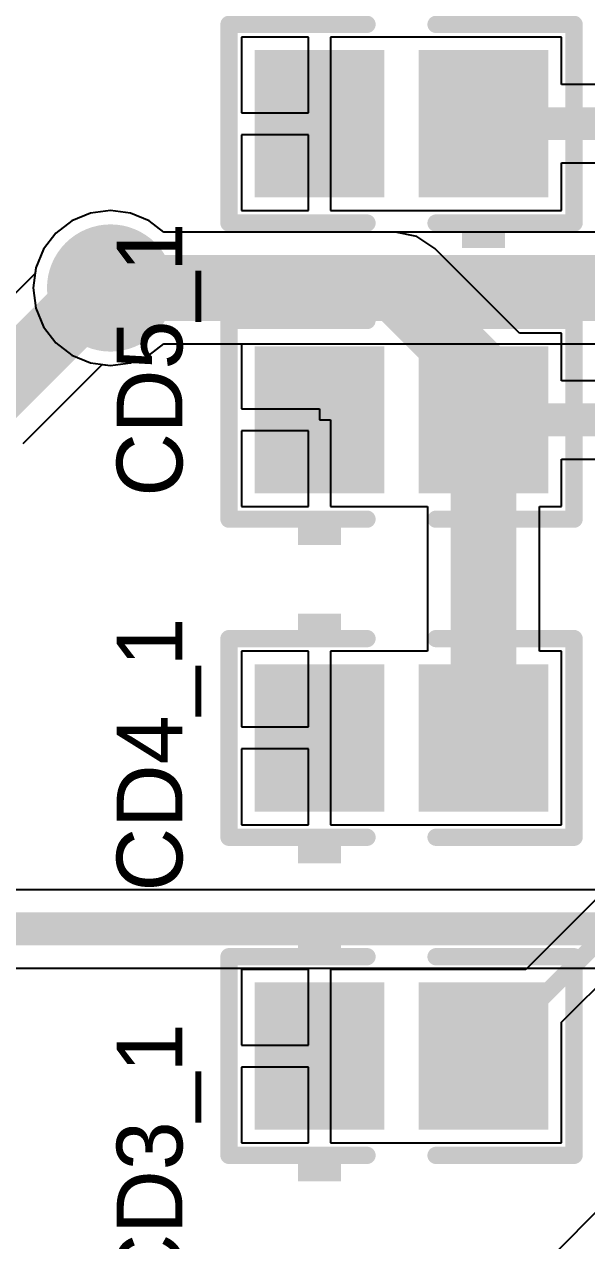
# Model space of a CAD drawing. Header units: millimetres. Extents: x 0.67 to 7.75, y 0.64 to 6.06.
# Drawn here: x 2.046 to 2.302, y 1.931 to 2.485 of the extents above; entities that cross this region are included whole.
import ezdxf

# ---------------------------------------------------------------- set-up
doc = ezdxf.new("R2010")
doc.units = ezdxf.units.MM
doc.header["$MEASUREMENT"] = 0
for name, color, linetype in [('BottomLayer', 5, 'Continuous'), ('BottomSolder', 6, 'Continuous'), ('MultiLayer', 9, 'Continuous'), ('TopLayer', 1, 'Continuous'), ('TopOverlay', 2, 'Continuous'), ('TopPaste', 8, 'Continuous'), ('TopSolder', 216, 'Continuous'), ('ViaHoleLayer', 16, 'Continuous')]:
    doc.layers.add(name, color=color, linetype=linetype)

# ---------------------------------------------------------------- blocks, each defined once
blk = doc.blocks.new('CC2012_0805_58')
at = {"layer": 'TopLayer'}
for points in [[(-0.06299, -0.02953), (-0.01181, -0.02953), (-0.06299, 0.02953), (-0.01181, 0.02953)], [(0.01181, -0.02953), (0.06299, -0.02953), (0.01181, 0.02953), (0.06299, 0.02953)]]:
    blk.add_solid(points, dxfattribs=at)
at = {"layer": 'TopOverlay', "const_width": 0.00787}
for points in [[(-0.07874, -0.04528), (-0.07874, 0.04528)], [(-0.07874, 0.04528), (-0.01575, 0.04528)], [(0.01575, 0.04528), (0.07874, 0.04528)], [(0.07874, -0.04528), (0.07874, 0.04528)], [(-0.07874, -0.04528), (-0.01575, -0.04528)], [(0.01575, -0.04528), (0.07874, -0.04528)]]:
    blk.add_lwpolyline(points, dxfattribs=at)
at = {"layer": 'TopOverlay', "const_width": 0.00394}
for points in [[(-0.08071, 0.04528, 1), (-0.07677, 0.04528, 1)], [(-0.08071, 0.04528, 1), (-0.07677, 0.04528, 1)], [(-0.01772, 0.04528, 1), (-0.01378, 0.04528, 1)], [(0.01378, 0.04528, 1), (0.01772, 0.04528, 1)], [(0.07677, 0.04528, 1), (0.08071, 0.04528, 1)], [(0.07677, 0.04528, 1), (0.08071, 0.04528, 1)], [(-0.08071, -0.04528, 1), (-0.07677, -0.04528, 1)], [(-0.08071, -0.04528, 1), (-0.07677, -0.04528, 1)], [(-0.01772, -0.04528, 1), (-0.01378, -0.04528, 1)], [(0.01378, -0.04528, 1), (0.01772, -0.04528, 1)], [(0.07677, -0.04528, 1), (0.08071, -0.04528, 1)], [(0.07677, -0.04528, 1), (0.08071, -0.04528, 1)]]:
    blk.add_lwpolyline(points, format="xyb", close=True, dxfattribs=at)
at = {"layer": 'TopOverlay'}
for points in [[(-0.04726, 0.04882), (-0.02757, 0.04882), (-0.04726, 0.05669), (-0.02757, 0.05669)], [(-0.04724, -0.05707), (-0.02756, -0.05707), (-0.04724, -0.0492), (-0.02756, -0.0492)]]:
    blk.add_solid(points, dxfattribs=at)
at = {"layer": 'TopPaste'}
for points in [[(-0.06299, -0.02953), (-0.01181, -0.02953), (-0.06299, 0.02953), (-0.01181, 0.02953)], [(0.01181, -0.02953), (0.06299, -0.02953), (0.01181, 0.02953), (0.06299, 0.02953)]]:
    blk.add_solid(points, dxfattribs=at)
at = {"layer": 'TopSolder'}
for points in [[(-0.06699, -0.03353), (-0.00781, -0.03353), (-0.06699, 0.03353), (-0.00781, 0.03353)], [(0.00781, -0.03353), (0.06699, -0.03353), (0.00781, 0.03353), (0.06699, 0.03353)]]:
    blk.add_solid(points, dxfattribs=at)
blk = doc.blocks.new('CC2012_0805_59')
at = {"layer": 'TopLayer'}
for points in [[(-0.06299, -0.02953), (-0.01181, -0.02953), (-0.06299, 0.02953), (-0.01181, 0.02953)], [(0.01181, -0.02953), (0.06299, -0.02953), (0.01181, 0.02953), (0.06299, 0.02953)]]:
    blk.add_solid(points, dxfattribs=at)
at = {"layer": 'TopOverlay', "const_width": 0.00787}
for points in [[(-0.07874, -0.04528), (-0.07874, 0.04528)], [(-0.07874, 0.04528), (-0.01575, 0.04528)], [(0.01575, 0.04528), (0.07874, 0.04528)], [(0.07874, -0.04528), (0.07874, 0.04528)], [(-0.07874, -0.04528), (-0.01575, -0.04528)], [(0.01575, -0.04528), (0.07874, -0.04528)]]:
    blk.add_lwpolyline(points, dxfattribs=at)
at = {"layer": 'TopOverlay', "const_width": 0.00394}
for points in [[(-0.08071, 0.04528, 1), (-0.07677, 0.04528, 1)], [(-0.08071, 0.04528, 1), (-0.07677, 0.04528, 1)], [(-0.01772, 0.04528, 1), (-0.01378, 0.04528, 1)], [(0.01378, 0.04528, 1), (0.01772, 0.04528, 1)], [(0.07677, 0.04528, 1), (0.08071, 0.04528, 1)], [(0.07677, 0.04528, 1), (0.08071, 0.04528, 1)], [(-0.08071, -0.04528, 1), (-0.07677, -0.04528, 1)], [(-0.08071, -0.04528, 1), (-0.07677, -0.04528, 1)], [(-0.01772, -0.04528, 1), (-0.01378, -0.04528, 1)], [(0.01378, -0.04528, 1), (0.01772, -0.04528, 1)], [(0.07677, -0.04528, 1), (0.08071, -0.04528, 1)], [(0.07677, -0.04528, 1), (0.08071, -0.04528, 1)]]:
    blk.add_lwpolyline(points, format="xyb", close=True, dxfattribs=at)
at = {"layer": 'TopOverlay'}
for points in [[(-0.04724, 0.04882), (-0.02756, 0.04882), (-0.04724, 0.05669), (-0.02756, 0.05669)], [(-0.04725, -0.05709), (-0.02756, -0.05709), (-0.04725, -0.04921), (-0.02756, -0.04921)]]:
    blk.add_solid(points, dxfattribs=at)
at = {"layer": 'TopPaste'}
for points in [[(-0.06299, -0.02953), (-0.01181, -0.02953), (-0.06299, 0.02953), (-0.01181, 0.02953)], [(0.01181, -0.02953), (0.06299, -0.02953), (0.01181, 0.02953), (0.06299, 0.02953)]]:
    blk.add_solid(points, dxfattribs=at)
at = {"layer": 'TopSolder'}
for points in [[(-0.06699, -0.03353), (-0.00781, -0.03353), (-0.06699, 0.03353), (-0.00781, 0.03353)], [(0.00781, -0.03353), (0.06699, -0.03353), (0.00781, 0.03353), (0.06699, 0.03353)]]:
    blk.add_solid(points, dxfattribs=at)
blk = doc.blocks.new('CC2012_0805_60')
at = {"layer": 'TopLayer'}
for points in [[(-0.06299, -0.02953), (-0.01181, -0.02953), (-0.06299, 0.02953), (-0.01181, 0.02953)], [(0.01181, -0.02953), (0.06299, -0.02953), (0.01181, 0.02953), (0.06299, 0.02953)]]:
    blk.add_solid(points, dxfattribs=at)
at = {"layer": 'TopOverlay', "const_width": 0.00787}
for points in [[(-0.07874, -0.04528), (-0.07874, 0.04528)], [(-0.07874, 0.04528), (-0.01575, 0.04528)], [(0.01575, 0.04528), (0.07874, 0.04528)], [(0.07874, -0.04528), (0.07874, 0.04528)], [(-0.07874, -0.04528), (-0.01575, -0.04528)], [(0.01575, -0.04528), (0.07874, -0.04528)]]:
    blk.add_lwpolyline(points, dxfattribs=at)
at = {"layer": 'TopOverlay', "const_width": 0.00394}
for points in [[(-0.08071, 0.04528, 1), (-0.07677, 0.04528, 1)], [(-0.08071, 0.04528, 1), (-0.07677, 0.04528, 1)], [(-0.01772, 0.04528, 1), (-0.01378, 0.04528, 1)], [(0.01378, 0.04528, 1), (0.01772, 0.04528, 1)], [(0.07677, 0.04528, 1), (0.08071, 0.04528, 1)], [(0.07677, 0.04528, 1), (0.08071, 0.04528, 1)], [(-0.08071, -0.04528, 1), (-0.07677, -0.04528, 1)], [(-0.08071, -0.04528, 1), (-0.07677, -0.04528, 1)], [(-0.01772, -0.04528, 1), (-0.01378, -0.04528, 1)], [(0.01378, -0.04528, 1), (0.01772, -0.04528, 1)], [(0.07677, -0.04528, 1), (0.08071, -0.04528, 1)], [(0.07677, -0.04528, 1), (0.08071, -0.04528, 1)]]:
    blk.add_lwpolyline(points, format="xyb", close=True, dxfattribs=at)
at = {"layer": 'TopOverlay'}
for points in [[(-0.04724, 0.04882), (-0.02756, 0.04882), (-0.04724, 0.05669), (-0.02756, 0.05669)], [(-0.04724, -0.05709), (-0.02756, -0.05709), (-0.04724, -0.04921), (-0.02756, -0.04921)]]:
    blk.add_solid(points, dxfattribs=at)
at = {"layer": 'TopPaste'}
for points in [[(-0.06299, -0.02953), (-0.01181, -0.02953), (-0.06299, 0.02953), (-0.01181, 0.02953)], [(0.01181, -0.02953), (0.06299, -0.02953), (0.01181, 0.02953), (0.06299, 0.02953)]]:
    blk.add_solid(points, dxfattribs=at)
at = {"layer": 'TopSolder'}
for points in [[(-0.06699, -0.03353), (-0.00781, -0.03353), (-0.06699, 0.03353), (-0.00781, 0.03353)], [(0.00781, -0.03353), (0.06699, -0.03353), (0.00781, 0.03353), (0.06699, 0.03353)]]:
    blk.add_solid(points, dxfattribs=at)
blk = doc.blocks.new('CC2012_0805_62')
at = {"layer": 'TopLayer'}
for points in [[(-0.06299, -0.02953), (-0.01181, -0.02953), (-0.06299, 0.02953), (-0.01181, 0.02953)], [(0.01181, -0.02953), (0.06299, -0.02953), (0.01181, 0.02953), (0.06299, 0.02953)]]:
    blk.add_solid(points, dxfattribs=at)
at = {"layer": 'TopOverlay', "const_width": 0.00787}
for points in [[(-0.07874, 0.04528), (-0.07874, -0.04528)], [(-0.01575, 0.04528), (-0.07874, 0.04528)], [(0.07874, 0.04528), (0.01575, 0.04528)], [(0.07874, 0.04528), (0.07874, -0.04528)], [(-0.01575, -0.04528), (-0.07874, -0.04528)], [(0.07874, -0.04528), (0.01575, -0.04528)]]:
    blk.add_lwpolyline(points, dxfattribs=at)
at = {"layer": 'TopOverlay', "const_width": 0.00394}
for points in [[(-0.08071, 0.04528, 1), (-0.07677, 0.04528, 1)], [(-0.08071, 0.04528, 1), (-0.07677, 0.04528, 1)], [(-0.01772, 0.04528, 1), (-0.01378, 0.04528, 1)], [(0.01378, 0.04528, 1), (0.01772, 0.04528, 1)], [(0.07677, 0.04528, 1), (0.08071, 0.04528, 1)], [(0.07677, 0.04528, 1), (0.08071, 0.04528, 1)], [(-0.08071, -0.04528, 1), (-0.07677, -0.04528, 1)], [(-0.08071, -0.04528, 1), (-0.07677, -0.04528, 1)], [(-0.01772, -0.04528, 1), (-0.01378, -0.04528, 1)], [(0.01378, -0.04528, 1), (0.01772, -0.04528, 1)], [(0.07677, -0.04528, 1), (0.08071, -0.04528, 1)], [(0.07677, -0.04528, 1), (0.08071, -0.04528, 1)]]:
    blk.add_lwpolyline(points, format="xyb", close=True, dxfattribs=at)
at = {"layer": 'TopOverlay'}
for points in [[(-0.04726, 0.04882), (-0.02757, 0.04882), (-0.04726, 0.05669), (-0.02757, 0.05669)], [(-0.04725, -0.05707), (-0.02756, -0.05707), (-0.04725, -0.0492), (-0.02756, -0.0492)]]:
    blk.add_solid(points, dxfattribs=at)
at = {"layer": 'TopPaste'}
for points in [[(-0.06299, -0.02953), (-0.01181, -0.02953), (-0.06299, 0.02953), (-0.01181, 0.02953)], [(0.01181, -0.02953), (0.06299, -0.02953), (0.01181, 0.02953), (0.06299, 0.02953)]]:
    blk.add_solid(points, dxfattribs=at)
at = {"layer": 'TopSolder'}
for points in [[(-0.06699, -0.03353), (-0.00781, -0.03353), (-0.06699, 0.03353), (-0.00781, 0.03353)], [(0.00781, -0.03353), (0.06699, -0.03353), (0.00781, 0.03353), (0.06699, 0.03353)]]:
    blk.add_solid(points, dxfattribs=at)

msp = doc.modelspace()

# ---------------------------------------------------------------- linework, layer by layer
at = {"layer": 'BottomLayer'}
for p, q in [((2.06735, 2.39557), (2.06004, 2.38996)), ((2.07586, 2.3991), (2.06735, 2.39557)), ((2.085, 2.4003), (2.07586, 2.3991)), ((2.09414, 2.3991), (2.085, 2.4003)), ((2.10265, 2.39557), (2.09414, 2.3991)), ((2.10927, 2.39049), (2.10265, 2.39557)), ((2.06004, 2.38996), (2.05443, 2.38265)), ((3.241, 2.39049), (2.10927, 2.39049)), ((2.05443, 2.38265), (2.0509, 2.37414)), ((2.0509, 2.37414), (2.05057, 2.37162)), ((2.05057, 2.37162), (2.00914, 2.33019)), ((2.09414, 2.3309), (2.10265, 2.33443)), ((2.10265, 2.33443), (2.10927, 2.33951)), ((2.10927, 2.33951), (3.20453, 2.33951)), ((2.04519, 2.29414), (2.08124, 2.33019)), ((2.08124, 2.33019), (2.085, 2.3297)), ((2.085, 2.3297), (2.09414, 2.3309)), ((2.36327, 2.0907), (1.92157, 2.0907)), ((1.92157, 2.05502), (2.37543, 2.05502))]:
    msp.add_line(p, q, dxfattribs=at)
for points, const_width in [([(2.0725, 2.365, 1), (2.0975, 2.365, 1)], 0.025), ([(2.0775, 2.37, 1), (2.0925, 2.37, 1)], 0.015), ([(2.0775, 2.37, 1), (2.0925, 2.37, 1)], 0.015), ([(2.0775, 2.365, 1), (2.0925, 2.365, 1)], 0.015), ([(2.0775, 2.365, 1), (2.0925, 2.365, 1)], 0.015)]:
    msp.add_lwpolyline(points, format="xyb", close=True, dxfattribs=dict(at, const_width=const_width))
for points, const_width in [([(2.01, 2.295), (2.085, 2.37)], 0.03), ([(2.085, 2.365), (2.085, 2.37)], 0.03), ([(2.085, 2.365), (3.241, 2.365)], 0.03), ([(1.89114, 2.07286), (2.564, 2.07286)], 0.015)]:
    msp.add_lwpolyline(points, dxfattribs=dict(at, const_width=const_width))
at = {"layer": 'BottomSolder', "const_width": 0.029}
msp.add_lwpolyline([(2.0705, 2.365, 1), (2.0995, 2.365, 1)], format="xyb", close=True, dxfattribs=at)
at = {"layer": 'MultiLayer', "const_width": 0.025}
msp.add_lwpolyline([(2.0725, 2.365, 1), (2.0975, 2.365, 1)], format="xyb", close=True, dxfattribs=at)
at = {"layer": 'TopLayer'}
for p, q in [((2.17539, 2.47941), (2.1448, 2.47941)), ((2.1448, 2.47941), (2.1448, 2.44489)), ((2.17539, 2.44489), (2.17539, 2.47941)), ((2.21461, 2.47941), (2.18539, 2.47941)), ((2.18539, 2.47941), (2.18539, 2.43989)), ((2.21598, 2.47941), (2.21461, 2.47941)), ((2.21961, 2.47941), (2.21598, 2.47941)), ((2.22098, 2.47941), (2.21961, 2.47941)), ((2.29079, 2.47941), (2.22098, 2.47941)), ((2.29079, 2.45773), (2.29079, 2.47941)), ((2.36857, 2.45773), (2.29079, 2.45773)), ((2.1448, 2.44489), (2.17539, 2.44489)), ((2.18539, 2.43989), (2.18539, 2.40036)), ((2.17539, 2.43489), (2.1448, 2.43489)), ((2.1448, 2.43489), (2.1448, 2.40036)), ((2.17539, 2.40036), (2.17539, 2.43489)), ((2.29079, 2.40036), (2.29079, 2.42204)), ((2.29079, 2.42204), (2.3528, 2.42204)), ((2.06735, 2.39557), (2.06004, 2.38996)), ((2.07586, 2.3991), (2.06735, 2.39557)), ((2.085, 2.4003), (2.07586, 2.3991)), ((2.09414, 2.3991), (2.085, 2.4003)), ((2.10265, 2.39557), (2.09414, 2.3991)), ((2.10927, 2.39049), (2.10265, 2.39557)), ((2.1448, 2.40036), (2.17539, 2.40036)), ((2.18539, 2.40036), (2.21461, 2.40036)), ((2.21461, 2.40036), (2.21598, 2.40036)), ((2.21598, 2.40036), (2.21961, 2.40036)), ((2.21961, 2.40036), (2.22098, 2.40036)), ((2.22098, 2.40036), (2.29079, 2.40036)), ((2.06004, 2.38996), (2.05443, 2.38265)), ((2.215, 2.39049), (2.10927, 2.39049)), ((2.22475, 2.38855), (2.215, 2.39049)), ((2.23302, 2.38302), (2.22475, 2.38855)), ((2.05443, 2.38265), (2.0509, 2.37414)), ((2.27163, 2.34441), (2.23302, 2.38302)), ((2.0509, 2.37414), (2.0497, 2.365)), ((2.0497, 2.365), (2.0509, 2.35586)), ((2.0509, 2.35586), (2.05443, 2.34735)), ((2.05443, 2.34735), (2.06004, 2.34004)), ((2.06004, 2.34004), (2.06735, 2.33443)), ((2.29079, 2.34441), (2.27163, 2.34441)), ((2.29079, 2.32273), (2.29079, 2.34441)), ((2.06735, 2.33443), (2.07586, 2.3309)), ((2.09414, 2.3309), (2.10265, 2.33443)), ((2.10265, 2.33443), (2.10927, 2.33951)), ((2.10927, 2.33951), (2.1448, 2.33951)), ((2.1448, 2.33951), (2.1448, 2.30989)), ((2.07586, 2.3309), (2.085, 2.3297)), ((2.085, 2.3297), (2.09414, 2.3309)), ((2.3302, 2.32273), (2.29079, 2.32273)), ((2.1448, 2.30989), (2.18039, 2.30989)), ((2.18039, 2.30989), (2.18039, 2.30489)), ((2.18039, 2.30489), (2.18539, 2.30489)), ((2.18539, 2.30489), (2.18539, 2.26536)), ((2.17539, 2.29989), (2.1448, 2.29989)), ((2.1448, 2.29989), (2.1448, 2.26536)), ((2.17539, 2.26536), (2.17539, 2.29989)), ((2.29079, 2.26536), (2.29079, 2.28704)), ((2.29079, 2.28704), (2.32281, 2.28704)), ((2.1448, 2.26536), (2.17539, 2.26536)), ((2.18539, 2.26536), (2.21598, 2.26536)), ((2.21598, 2.26536), (2.21598, 2.26536)), ((2.21598, 2.26536), (2.21961, 2.26536)), ((2.21961, 2.26536), (2.21961, 2.26536)), ((2.21961, 2.26536), (2.22098, 2.26536)), ((2.22098, 2.26536), (2.22971, 2.26536)), ((2.22971, 2.26536), (2.22971, 2.19941)), ((2.28069, 2.19941), (2.28069, 2.26536)), ((2.28069, 2.26536), (2.29079, 2.26536)), ((2.17539, 2.19941), (2.1448, 2.19941)), ((2.1448, 2.19941), (2.1448, 2.16489)), ((2.17539, 2.16489), (2.17539, 2.19941)), ((2.21461, 2.19941), (2.18539, 2.19941)), ((2.18539, 2.19941), (2.18539, 2.15989)), ((2.21598, 2.19941), (2.21461, 2.19941)), ((2.21961, 2.19941), (2.21598, 2.19941)), ((2.22098, 2.19941), (2.21961, 2.19941)), ((2.22971, 2.19941), (2.22098, 2.19941)), ((2.29079, 2.19941), (2.28069, 2.19941)), ((2.29079, 2.12036), (2.29079, 2.19941)), ((2.1448, 2.16489), (2.17539, 2.16489)), ((2.18539, 2.15989), (2.18539, 2.12036)), ((2.17539, 2.15489), (2.1448, 2.15489)), ((2.1448, 2.15489), (2.1448, 2.12036)), ((2.17539, 2.12036), (2.17539, 2.15489)), ((2.1448, 2.12036), (2.17539, 2.12036)), ((2.18539, 2.12036), (2.21461, 2.12036)), ((2.21461, 2.12036), (2.21598, 2.12036)), ((2.21598, 2.12036), (2.21961, 2.12036)), ((2.21961, 2.12036), (2.22098, 2.12036)), ((2.22098, 2.12036), (2.29079, 2.12036)), ((2.30852, 2.0884), (2.27454, 2.05441)), ((2.29079, 2.03029), (2.33289, 2.07239)), ((2.17539, 2.05441), (2.1448, 2.05441)), ((2.1448, 2.05441), (2.1448, 2.01989)), ((2.17539, 2.01989), (2.17539, 2.05441)), ((2.21461, 2.05441), (2.18539, 2.05441)), ((2.18539, 2.05441), (2.18539, 2.01489)), ((2.21598, 2.05441), (2.21461, 2.05441)), ((2.21961, 2.05441), (2.21598, 2.05441)), ((2.22098, 2.05441), (2.21961, 2.05441)), ((2.27454, 2.05441), (2.22098, 2.05441)), ((2.29079, 1.97536), (2.29079, 2.03029)), ((2.1448, 2.01989), (2.17539, 2.01989)), ((2.18539, 2.01489), (2.18539, 1.97536)), ((2.17539, 2.00989), (2.1448, 2.00989)), ((2.1448, 2.00989), (2.1448, 1.97536)), ((2.17539, 1.97536), (2.17539, 2.00989)), ((2.36663, 2.00391), (2.26388, 1.90116)), ((2.1448, 1.97536), (2.17539, 1.97536)), ((2.18539, 1.97536), (2.21461, 1.97536)), ((2.21461, 1.97536), (2.21598, 1.97536)), ((2.21598, 1.97536), (2.21961, 1.97536)), ((2.21961, 1.97536), (2.22098, 1.97536)), ((2.22098, 1.97536), (2.29079, 1.97536))]:
    msp.add_line(p, q, dxfattribs=at)
for points, const_width in [([(2.2552, 2.43989), (2.36857, 2.43989)], 0.015), ([(2.085, 2.365), (2.215, 2.365)], 0.03), ([(2.215, 2.365), (2.2552, 2.3248)], 0.03), ([(2.2552, 2.30489), (2.2552, 2.3248)], 0.03), ([(2.2552, 2.15989), (2.2552, 2.30489)], 0.03), ([(2.2552, 2.30489), (2.3302, 2.30489)], 0.015), ([(2.2552, 2.01489), (2.3228, 2.08248)], 0.008)]:
    msp.add_lwpolyline(points, dxfattribs=dict(at, const_width=const_width))
for points, const_width in [([(2.25145, 2.43989, 1), (2.25895, 2.43989, 1)], 0.0075), ([(2.0725, 2.365, 1), (2.0975, 2.365, 1)], 0.025), ([(2.0775, 2.365, 1), (2.0925, 2.365, 1)], 0.015), ([(2.2075, 2.365, 1), (2.2225, 2.365, 1)], 0.015), ([(2.2075, 2.365, 1), (2.2225, 2.365, 1)], 0.015), ([(2.2477, 2.3248, 1), (2.2627, 2.3248, 1)], 0.015), ([(2.2477, 2.3248, 1), (2.2627, 2.3248, 1)], 0.015), ([(2.2477, 2.30489, 1), (2.2627, 2.30489, 1)], 0.015), ([(2.2477, 2.30489, 1), (2.2627, 2.30489, 1)], 0.015), ([(2.25145, 2.30489, 1), (2.25895, 2.30489, 1)], 0.0075), ([(2.2477, 2.15989, 1), (2.2627, 2.15989, 1)], 0.015), ([(2.2532, 2.01489, 1), (2.2572, 2.01489, 1)], 0.004)]:
    msp.add_lwpolyline(points, format="xyb", close=True, dxfattribs=dict(at, const_width=const_width))
at = {"layer": 'TopSolder', "const_width": 0.029}
msp.add_lwpolyline([(2.0705, 2.365, 1), (2.0995, 2.365, 1)], format="xyb", close=True, dxfattribs=at)
at = {"layer": 'ViaHoleLayer', "const_width": 0.014}
msp.add_lwpolyline([(2.078, 2.365, 1), (2.092, 2.365, 1)], format="xyb", close=True, dxfattribs=at)

# ---------------------------------------------------------------- block references
for name, p, rotation in [('CC2012_0805_62', (2.2178, 2.43989), 180), ('CC2012_0805_58', (2.2178, 2.30489), 360), ('CC2012_0805_59', (2.2178, 2.15989), 360)]:
    msp.add_blockref(name, p, dxfattribs=dict(rotation=rotation))
msp.add_blockref('CC2012_0805_60', (2.2178, 2.01489))

# ---------------------------------------------------------------- texts
at = {"layer": 'TopOverlay'}
for s, p in [('CD5_1', (2.1178, 2.26989)), ('CD4_1', (2.1178, 2.08989)), ('CD3_1', (2.1178, 1.90489))]:
    msp.add_text(s, height=0.03, rotation=90, dxfattribs=at).set_placement(p)

doc.saveas('drawing.dxf')
